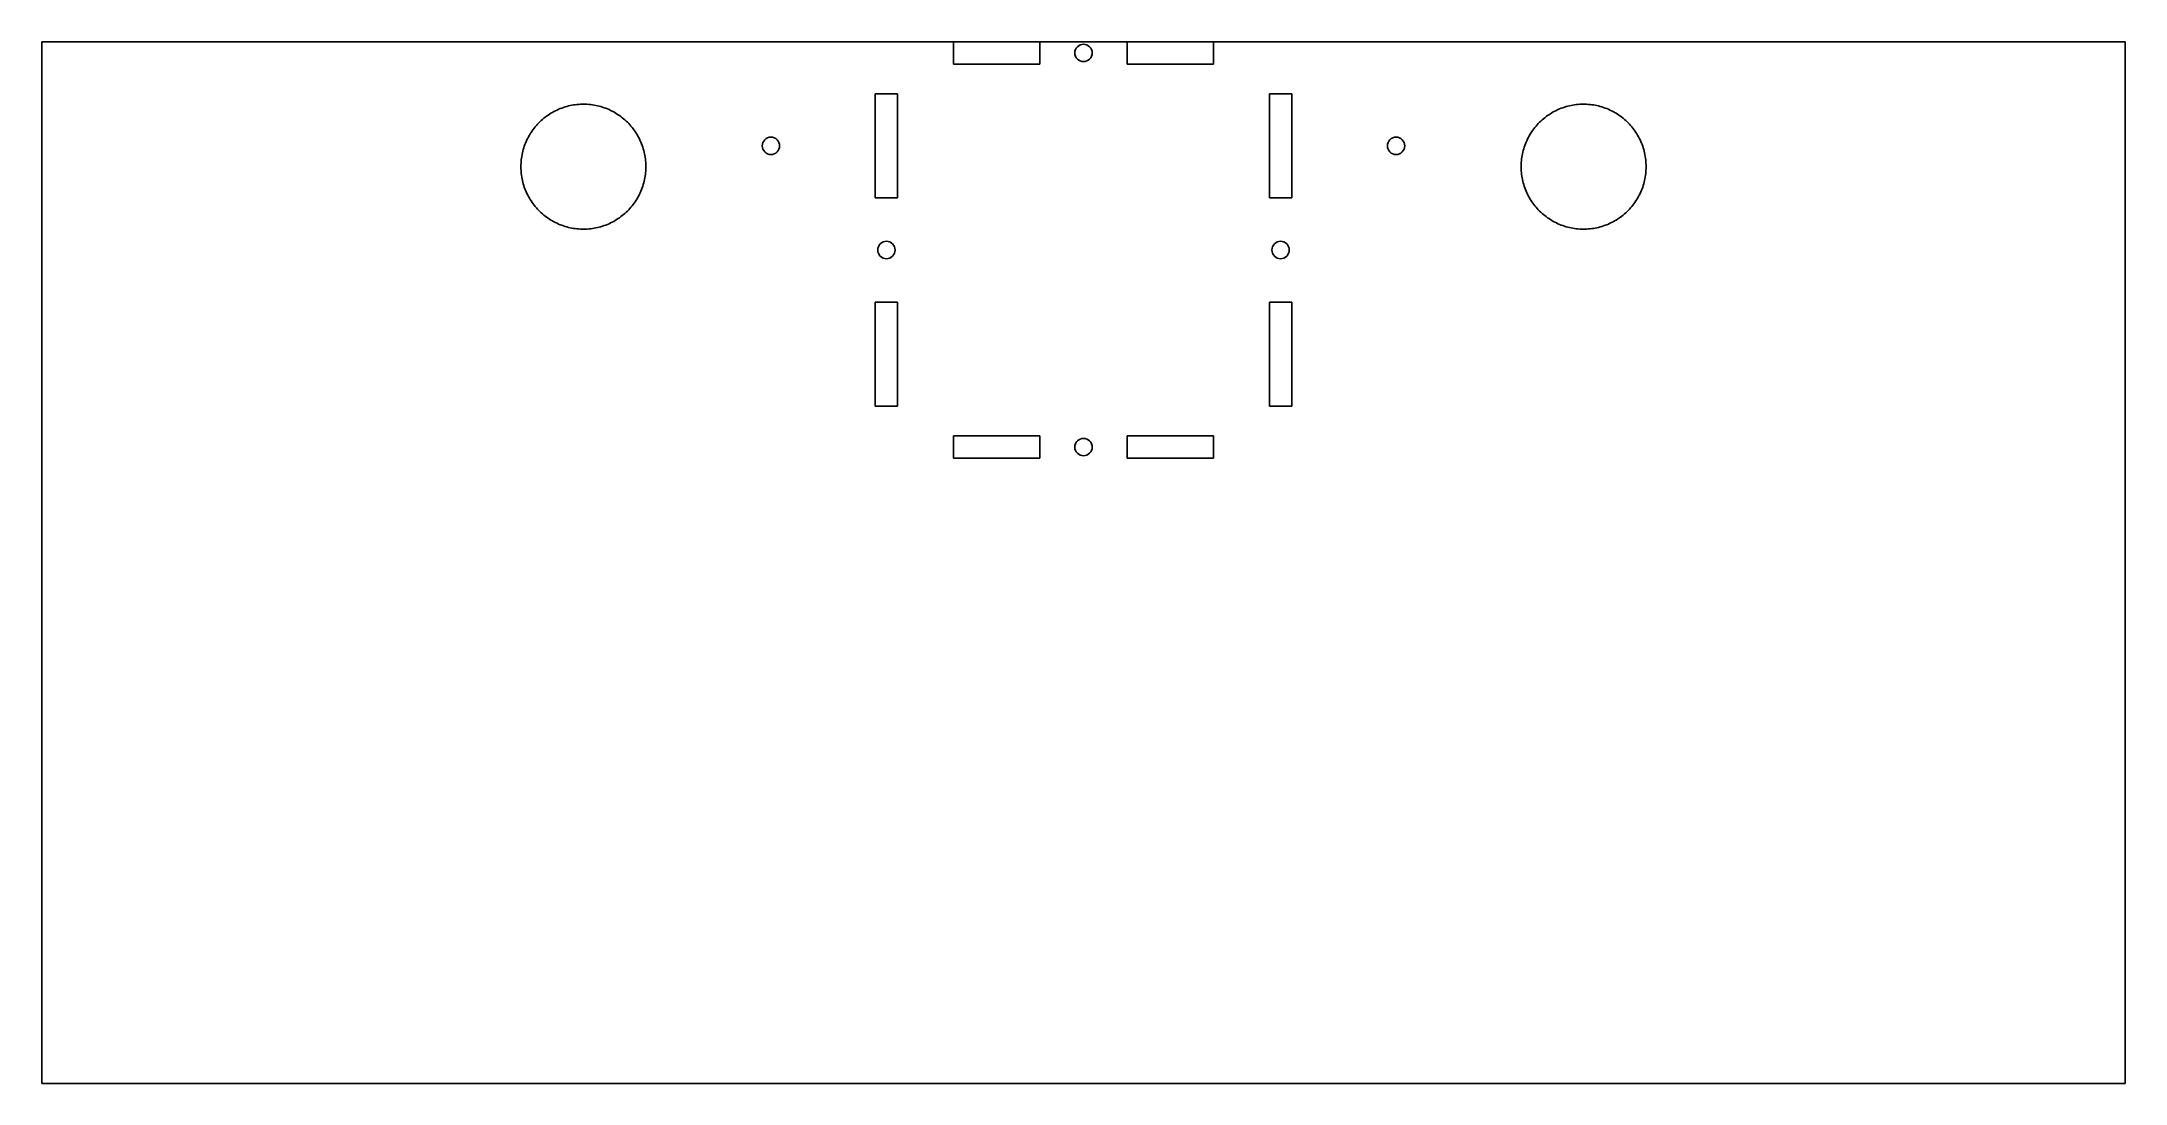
# Model space of a CAD drawing. Header units: metres. Extents: x -300 to 300, y -150 to 150.
import ezdxf

# ---------------------------------------------------------------- set-up
doc = ezdxf.new("R2010")
doc.units = ezdxf.units.M

msp = doc.modelspace()

# ---------------------------------------------------------------- linework, layer by layer
for p, q in [((300, 150), (-300, 150)), ((-300, 150), (-300, -150)), ((300, -150), (300, 150)), ((-37.45, 143.55), (-37.45, 149.95)), ((-37.45, 149.95), (-12.55, 149.95)), ((-12.55, 149.95), (-12.55, 143.55)), ((-2.5, 146.75), (-2.45195, 147.238)), ((-2.45195, 146.262), (-2.5, 146.75)), ((-2.45195, 147.238), (-2.30969, 147.707)), ((-2.30969, 145.793), (-2.45195, 146.262)), ((-2.30969, 147.707), (-2.07866, 148.139)), ((-2.07866, 145.361), (-2.30969, 145.793)), ((-2.07866, 148.139), (-1.76776, 148.518)), ((-1.76776, 144.982), (-2.07866, 145.361)), ((-1.76776, 148.518), (-1.38892, 148.829)), ((-1.38892, 144.671), (-1.76776, 144.982)), ((-1.38892, 148.829), (-0.9567, 149.06)), ((-0.9567, 144.44), (-1.38892, 144.671)), ((-0.9567, 149.06), (-0.48772, 149.202)), ((-0.48772, 144.298), (-0.9567, 144.44)), ((-0.48772, 149.202), (0, 149.25)), ((0, 144.25), (-0.48772, 144.298)), ((0, 149.25), (0.48772, 149.202)), ((0.48772, 144.298), (0, 144.25)), ((0.48772, 149.202), (0.9567, 149.06)), ((0.9567, 144.44), (0.48772, 144.298)), ((0.9567, 149.06), (1.38892, 148.829)), ((1.38892, 144.671), (0.9567, 144.44)), ((1.38892, 148.829), (1.76776, 148.518)), ((1.76776, 144.982), (1.38892, 144.671)), ((1.76776, 148.518), (2.07866, 148.139)), ((2.07866, 145.361), (1.76776, 144.982)), ((2.07866, 148.139), (2.30969, 147.707)), ((2.30969, 145.793), (2.07866, 145.361)), ((2.30969, 147.707), (2.45195, 147.238)), ((2.45195, 146.262), (2.30969, 145.793)), ((2.45195, 147.238), (2.5, 146.75)), ((2.5, 146.75), (2.45195, 146.262)), ((12.55, 143.55), (12.55, 149.95)), ((12.55, 149.95), (37.45, 149.95)), ((37.45, 149.95), (37.45, 143.55)), ((-12.55, 143.55), (-37.45, 143.55)), ((37.45, 143.55), (12.55, 143.55)), ((-144.374, 131.996), (-143.875, 132)), ((-143.875, 132), (-143.377, 131.989)), ((-59.95, 134.95), (-53.55, 134.95)), ((-59.95, 105.05), (-59.95, 134.95)), ((-53.55, 134.95), (-53.55, 105.05)), ((53.55, 134.95), (59.95, 134.95)), ((53.55, 105.05), (53.55, 134.95)), ((59.95, 134.95), (59.95, 105.05)), ((143.377, 131.989), (143.875, 132)), ((143.875, 132), (144.374, 131.996)), ((-157.537, 125.864), (-157.203, 126.234)), ((-157.203, 126.234), (-156.859, 126.595)), ((-156.859, 126.595), (-156.506, 126.946)), ((-156.506, 126.946), (-156.143, 127.287)), ((-156.143, 127.287), (-155.77, 127.618)), ((-155.77, 127.618), (-155.389, 127.939)), ((-155.389, 127.939), (-154.999, 128.249)), ((-154.999, 128.249), (-154.6, 128.548)), ((-154.6, 128.548), (-154.194, 128.835)), ((-154.194, 128.835), (-153.779, 129.112)), ((-153.779, 129.112), (-153.357, 129.377)), ((-153.357, 129.377), (-152.928, 129.63)), ((-152.928, 129.63), (-152.492, 129.871)), ((-152.492, 129.871), (-152.05, 130.1)), ((-152.05, 130.1), (-151.601, 130.316)), ((-151.601, 130.316), (-151.146, 130.521)), ((-151.146, 130.521), (-150.686, 130.712)), ((-150.686, 130.712), (-150.221, 130.891)), ((-150.221, 130.891), (-149.751, 131.056)), ((-149.751, 131.056), (-149.277, 131.209)), ((-149.277, 131.209), (-148.799, 131.348)), ((-148.799, 131.348), (-148.317, 131.475)), ((-148.317, 131.475), (-147.832, 131.587)), ((-147.832, 131.587), (-147.343, 131.687)), ((-147.343, 131.687), (-146.853, 131.773)), ((-146.853, 131.773), (-146.36, 131.845)), ((-146.36, 131.845), (-145.865, 131.903)), ((-145.865, 131.903), (-145.369, 131.948)), ((-145.369, 131.948), (-144.872, 131.979)), ((-144.872, 131.979), (-144.374, 131.996)), ((-143.377, 131.989), (-142.88, 131.965)), ((-142.88, 131.965), (-142.383, 131.927)), ((-142.383, 131.927), (-141.887, 131.876)), ((-141.887, 131.876), (-141.394, 131.81)), ((-141.394, 131.81), (-140.902, 131.731)), ((-140.902, 131.731), (-140.412, 131.639)), ((-140.412, 131.639), (-139.925, 131.533)), ((-139.925, 131.533), (-139.442, 131.413)), ((-139.442, 131.413), (-138.961, 131.28)), ((-138.961, 131.28), (-138.485, 131.134)), ((-138.485, 131.134), (-138.013, 130.975)), ((-138.013, 130.975), (-137.546, 130.803)), ((-137.546, 130.803), (-137.083, 130.618)), ((-137.083, 130.618), (-136.626, 130.42)), ((-136.626, 130.42), (-136.174, 130.21)), ((-136.174, 130.21), (-135.728, 129.987)), ((-135.728, 129.987), (-135.289, 129.752)), ((-135.289, 129.752), (-134.857, 129.505)), ((-134.857, 129.505), (-134.431, 129.246)), ((-134.431, 129.246), (-134.013, 128.975)), ((-134.013, 128.975), (-133.602, 128.693)), ((-133.602, 128.693), (-133.199, 128.4)), ((-133.199, 128.4), (-132.805, 128.095)), ((-132.805, 128.095), (-132.419, 127.78)), ((-132.419, 127.78), (-132.042, 127.454)), ((-132.042, 127.454), (-131.675, 127.118)), ((-131.675, 127.118), (-131.316, 126.772)), ((-131.316, 126.772), (-130.968, 126.416)), ((-130.968, 126.416), (-130.629, 126.051)), ((-130.629, 126.051), (-130.301, 125.676)), ((130.301, 125.676), (130.629, 126.051)), ((130.629, 126.051), (130.968, 126.416)), ((130.968, 126.416), (131.316, 126.772)), ((131.316, 126.772), (131.675, 127.118)), ((131.675, 127.118), (132.042, 127.454)), ((132.042, 127.454), (132.419, 127.78)), ((132.419, 127.78), (132.805, 128.095)), ((132.805, 128.095), (133.199, 128.4)), ((133.199, 128.4), (133.602, 128.693)), ((133.602, 128.693), (134.013, 128.975)), ((134.013, 128.975), (134.431, 129.246)), ((134.431, 129.246), (134.857, 129.505)), ((134.857, 129.505), (135.289, 129.752)), ((135.289, 129.752), (135.728, 129.987)), ((135.728, 129.987), (136.174, 130.21)), ((136.174, 130.21), (136.626, 130.42)), ((136.626, 130.42), (137.083, 130.618)), ((137.083, 130.618), (137.546, 130.803)), ((137.546, 130.803), (138.013, 130.975)), ((138.013, 130.975), (138.485, 131.134)), ((138.485, 131.134), (138.961, 131.28)), ((138.961, 131.28), (139.442, 131.413)), ((139.442, 131.413), (139.925, 131.533)), ((139.925, 131.533), (140.412, 131.639)), ((140.412, 131.639), (140.902, 131.731)), ((140.902, 131.731), (141.394, 131.81)), ((141.394, 131.81), (141.887, 131.876)), ((141.887, 131.876), (142.383, 131.927)), ((142.383, 131.927), (142.88, 131.965)), ((142.88, 131.965), (143.377, 131.989)), ((144.374, 131.996), (144.872, 131.979)), ((144.872, 131.979), (145.369, 131.948)), ((145.369, 131.948), (145.865, 131.903)), ((145.865, 131.903), (146.36, 131.845)), ((146.36, 131.845), (146.853, 131.773)), ((146.853, 131.773), (147.343, 131.687)), ((147.343, 131.687), (147.832, 131.587)), ((147.832, 131.587), (148.317, 131.475)), ((148.317, 131.475), (148.799, 131.348)), ((148.799, 131.348), (149.277, 131.209)), ((149.277, 131.209), (149.751, 131.056)), ((149.751, 131.056), (150.221, 130.891)), ((150.221, 130.891), (150.686, 130.712)), ((150.686, 130.712), (151.146, 130.521)), ((151.146, 130.521), (151.601, 130.316)), ((151.601, 130.316), (152.05, 130.1)), ((152.05, 130.1), (152.492, 129.871)), ((152.492, 129.871), (152.928, 129.63)), ((152.928, 129.63), (153.357, 129.377)), ((153.357, 129.377), (153.779, 129.112)), ((153.779, 129.112), (154.194, 128.835)), ((154.194, 128.835), (154.6, 128.548)), ((154.6, 128.548), (154.999, 128.249)), ((154.999, 128.249), (155.389, 127.939)), ((155.389, 127.939), (155.77, 127.618)), ((155.77, 127.618), (156.143, 127.287)), ((156.143, 127.287), (156.506, 126.946)), ((156.506, 126.946), (156.859, 126.595)), ((156.859, 126.595), (157.203, 126.234)), ((157.203, 126.234), (157.537, 125.864)), ((-161.016, 119.869), (-160.847, 120.338)), ((-160.847, 120.338), (-160.665, 120.802)), ((-160.665, 120.802), (-160.471, 121.261)), ((-160.471, 121.261), (-160.263, 121.714)), ((-160.263, 121.714), (-160.044, 122.161)), ((-160.044, 122.161), (-159.812, 122.602)), ((-159.812, 122.602), (-159.568, 123.036)), ((-159.568, 123.036), (-159.312, 123.463)), ((-159.312, 123.463), (-159.044, 123.883)), ((-159.044, 123.883), (-158.765, 124.296)), ((-158.765, 124.296), (-158.474, 124.701)), ((-158.474, 124.701), (-158.172, 125.097)), ((-158.172, 125.097), (-157.86, 125.485)), ((-157.86, 125.485), (-157.537, 125.864)), ((-130.301, 125.676), (-129.983, 125.292)), ((-129.983, 125.292), (-129.676, 124.9)), ((-129.676, 124.9), (-129.379, 124.499)), ((-129.379, 124.499), (-129.094, 124.091)), ((-129.094, 124.091), (-128.821, 123.674)), ((-128.821, 123.674), (-128.559, 123.251)), ((-128.559, 123.251), (-128.309, 122.82)), ((-128.309, 122.82), (-128.071, 122.382)), ((-128.071, 122.382), (-127.845, 121.938)), ((-127.845, 121.938), (-127.631, 121.488)), ((-127.631, 121.488), (-127.43, 121.032)), ((-127.43, 121.032), (-127.242, 120.571)), ((-127.242, 120.571), (-127.067, 120.104)), ((-127.067, 120.104), (-126.904, 119.633)), ((-92.5, 120), (-92.452, 120.488)), ((-92.452, 119.512), (-92.5, 120)), ((-92.452, 120.488), (-92.3097, 120.957)), ((-92.3097, 120.957), (-92.0787, 121.389)), ((-92.0787, 121.389), (-91.7678, 121.768)), ((-91.7678, 121.768), (-91.3889, 122.079)), ((-91.3889, 122.079), (-90.9567, 122.31)), ((-90.9567, 122.31), (-90.4877, 122.452)), ((-90.4877, 122.452), (-90, 122.5)), ((-90, 122.5), (-89.5123, 122.452)), ((-89.5123, 122.452), (-89.0433, 122.31)), ((-89.0433, 122.31), (-88.6111, 122.079)), ((-88.6111, 122.079), (-88.2322, 121.768)), ((-88.2322, 121.768), (-87.9213, 121.389)), ((-87.9213, 121.389), (-87.6903, 120.957)), ((-87.6903, 120.957), (-87.548, 120.488)), ((-87.548, 120.488), (-87.5, 120)), ((-87.5, 120), (-87.548, 119.512)), ((87.5, 120), (87.548, 120.488)), ((87.548, 119.512), (87.5, 120)), ((87.548, 120.488), (87.6903, 120.957)), ((87.6903, 120.957), (87.9213, 121.389)), ((87.9213, 121.389), (88.2322, 121.768)), ((88.2322, 121.768), (88.6111, 122.079)), ((88.6111, 122.079), (89.0433, 122.31)), ((89.0433, 122.31), (89.5123, 122.452)), ((89.5123, 122.452), (90, 122.5)), ((90, 122.5), (90.4877, 122.452)), ((90.4877, 122.452), (90.9567, 122.31)), ((90.9567, 122.31), (91.3889, 122.079)), ((91.3889, 122.079), (91.7678, 121.768)), ((91.7678, 121.768), (92.0787, 121.389)), ((92.0787, 121.389), (92.3097, 120.957)), ((92.3097, 120.957), (92.452, 120.488)), ((92.452, 120.488), (92.5, 120)), ((92.5, 120), (92.452, 119.512)), ((126.904, 119.633), (127.067, 120.104)), ((127.067, 120.104), (127.242, 120.571)), ((127.242, 120.571), (127.43, 121.032)), ((127.43, 121.032), (127.631, 121.488)), ((127.631, 121.488), (127.845, 121.938)), ((127.845, 121.938), (128.071, 122.382)), ((128.071, 122.382), (128.309, 122.82)), ((128.309, 122.82), (128.559, 123.251)), ((128.559, 123.251), (128.821, 123.674)), ((128.821, 123.674), (129.094, 124.091)), ((129.094, 124.091), (129.379, 124.499)), ((129.379, 124.499), (129.676, 124.9)), ((129.676, 124.9), (129.983, 125.292)), ((129.983, 125.292), (130.301, 125.676)), ((157.537, 125.864), (157.86, 125.485)), ((157.86, 125.485), (158.172, 125.097)), ((158.172, 125.097), (158.474, 124.701)), ((158.474, 124.701), (158.765, 124.296)), ((158.765, 124.296), (159.044, 123.883)), ((159.044, 123.883), (159.312, 123.463)), ((159.312, 123.463), (159.568, 123.036)), ((159.568, 123.036), (159.812, 122.602)), ((159.812, 122.602), (160.044, 122.161)), ((160.044, 122.161), (160.263, 121.714)), ((160.263, 121.714), (160.471, 121.261)), ((160.471, 121.261), (160.665, 120.802)), ((160.665, 120.802), (160.847, 120.338)), ((160.847, 120.338), (161.016, 119.869)), ((-162, 114), (-161.993, 114.498)), ((-161.993, 113.502), (-162, 114)), ((-161.993, 114.498), (-161.972, 114.996)), ((-161.972, 114.996), (-161.938, 115.493)), ((-161.938, 115.493), (-161.89, 115.989)), ((-161.89, 115.989), (-161.828, 116.483)), ((-161.828, 116.483), (-161.752, 116.976)), ((-161.752, 116.976), (-161.663, 117.466)), ((-161.663, 117.466), (-161.561, 117.953)), ((-161.561, 117.953), (-161.444, 118.438)), ((-161.444, 118.438), (-161.315, 118.919)), ((-161.315, 118.919), (-161.172, 119.396)), ((-161.172, 119.396), (-161.016, 119.869)), ((-126.904, 119.633), (-126.755, 119.158)), ((-126.755, 119.158), (-126.619, 118.679)), ((-126.619, 118.679), (-126.496, 118.196)), ((-126.496, 118.196), (-126.386, 117.71)), ((-126.386, 117.71), (-126.291, 117.221)), ((-126.291, 117.221), (-126.208, 116.73)), ((-126.208, 116.73), (-126.139, 116.236)), ((-126.139, 116.236), (-126.084, 115.741)), ((-126.084, 115.741), (-126.043, 115.245)), ((-126.043, 115.245), (-126.016, 114.747)), ((-126.016, 114.747), (-126.002, 114.249)), ((-126.002, 114.249), (-126.002, 113.751)), ((-92.3097, 119.043), (-92.452, 119.512)), ((-92.0787, 118.611), (-92.3097, 119.043)), ((-91.7678, 118.232), (-92.0787, 118.611)), ((-91.3889, 117.921), (-91.7678, 118.232)), ((-90.9567, 117.69), (-91.3889, 117.921)), ((-90.4877, 117.548), (-90.9567, 117.69)), ((-90, 117.5), (-90.4877, 117.548)), ((-89.5123, 117.548), (-90, 117.5)), ((-89.0433, 117.69), (-89.5123, 117.548)), ((-88.6111, 117.921), (-89.0433, 117.69)), ((-88.2322, 118.232), (-88.6111, 117.921)), ((-87.9213, 118.611), (-88.2322, 118.232)), ((-87.6903, 119.043), (-87.9213, 118.611)), ((-87.548, 119.512), (-87.6903, 119.043)), ((87.6903, 119.043), (87.548, 119.512)), ((87.9213, 118.611), (87.6903, 119.043)), ((88.2322, 118.232), (87.9213, 118.611)), ((88.6111, 117.921), (88.2322, 118.232)), ((89.0433, 117.69), (88.6111, 117.921)), ((89.5123, 117.548), (89.0433, 117.69)), ((90, 117.5), (89.5123, 117.548)), ((90.4877, 117.548), (90, 117.5)), ((90.9567, 117.69), (90.4877, 117.548)), ((91.3889, 117.921), (90.9567, 117.69)), ((91.7678, 118.232), (91.3889, 117.921)), ((92.0787, 118.611), (91.7678, 118.232)), ((92.3097, 119.043), (92.0787, 118.611)), ((92.452, 119.512), (92.3097, 119.043)), ((126.002, 114.249), (126.016, 114.747)), ((126.002, 113.751), (126.002, 114.249)), ((126.016, 114.747), (126.043, 115.245)), ((126.043, 115.245), (126.084, 115.741)), ((126.084, 115.741), (126.139, 116.236)), ((126.139, 116.236), (126.208, 116.73)), ((126.208, 116.73), (126.291, 117.221)), ((126.291, 117.221), (126.386, 117.71)), ((126.386, 117.71), (126.496, 118.196)), ((126.496, 118.196), (126.619, 118.679)), ((126.619, 118.679), (126.755, 119.158)), ((126.755, 119.158), (126.904, 119.633)), ((161.016, 119.869), (161.172, 119.396)), ((161.172, 119.396), (161.315, 118.919)), ((161.315, 118.919), (161.444, 118.438)), ((161.444, 118.438), (161.561, 117.953)), ((161.561, 117.953), (161.663, 117.466)), ((161.663, 117.466), (161.752, 116.976)), ((161.752, 116.976), (161.828, 116.483)), ((161.828, 116.483), (161.89, 115.989)), ((161.89, 115.989), (161.938, 115.493)), ((161.938, 115.493), (161.972, 114.996)), ((161.972, 114.996), (161.993, 114.498)), ((161.993, 114.498), (162, 114)), ((162, 114), (161.993, 113.502)), ((-161.972, 113.004), (-161.993, 113.502)), ((-161.938, 112.507), (-161.972, 113.004)), ((-161.89, 112.011), (-161.938, 112.507)), ((-161.828, 111.517), (-161.89, 112.011)), ((-161.752, 111.024), (-161.828, 111.517)), ((-161.663, 110.534), (-161.752, 111.024)), ((-161.561, 110.047), (-161.663, 110.534)), ((-161.444, 109.562), (-161.561, 110.047)), ((-161.315, 109.081), (-161.444, 109.562)), ((-161.172, 108.604), (-161.315, 109.081)), ((-161.016, 108.131), (-161.172, 108.604)), ((-160.847, 107.662), (-161.016, 108.131)), ((-126.904, 108.367), (-127.067, 107.896)), ((-126.755, 108.842), (-126.904, 108.367)), ((-126.619, 109.321), (-126.755, 108.842)), ((-126.496, 109.804), (-126.619, 109.321)), ((-126.386, 110.29), (-126.496, 109.804)), ((-126.291, 110.779), (-126.386, 110.29)), ((-126.208, 111.27), (-126.291, 110.779)), ((-126.139, 111.764), (-126.208, 111.27)), ((-126.084, 112.259), (-126.139, 111.764)), ((-126.043, 112.755), (-126.084, 112.259)), ((-126.016, 113.253), (-126.043, 112.755)), ((-126.002, 113.751), (-126.016, 113.253)), ((126.016, 113.253), (126.002, 113.751)), ((126.043, 112.755), (126.016, 113.253)), ((126.084, 112.259), (126.043, 112.755)), ((126.139, 111.764), (126.084, 112.259)), ((126.208, 111.27), (126.139, 111.764)), ((126.291, 110.779), (126.208, 111.27)), ((126.386, 110.29), (126.291, 110.779)), ((126.496, 109.804), (126.386, 110.29)), ((126.619, 109.321), (126.496, 109.804)), ((126.755, 108.842), (126.619, 109.321)), ((126.904, 108.367), (126.755, 108.842)), ((127.067, 107.896), (126.904, 108.367)), ((161.016, 108.131), (160.847, 107.662)), ((161.172, 108.604), (161.016, 108.131)), ((161.315, 109.081), (161.172, 108.604)), ((161.444, 109.562), (161.315, 109.081)), ((161.561, 110.047), (161.444, 109.562)), ((161.663, 110.534), (161.561, 110.047)), ((161.752, 111.024), (161.663, 110.534)), ((161.828, 111.517), (161.752, 111.024)), ((161.89, 112.011), (161.828, 111.517)), ((161.938, 112.507), (161.89, 112.011)), ((161.972, 113.004), (161.938, 112.507)), ((161.993, 113.502), (161.972, 113.004)), ((-160.665, 107.198), (-160.847, 107.662)), ((-160.471, 106.739), (-160.665, 107.198)), ((-160.263, 106.286), (-160.471, 106.739)), ((-160.044, 105.839), (-160.263, 106.286)), ((-159.812, 105.398), (-160.044, 105.839)), ((-159.568, 104.964), (-159.812, 105.398)), ((-159.312, 104.537), (-159.568, 104.964)), ((-159.044, 104.117), (-159.312, 104.537)), ((-158.765, 103.704), (-159.044, 104.117)), ((-158.474, 103.299), (-158.765, 103.704)), ((-158.172, 102.903), (-158.474, 103.299)), ((-157.86, 102.515), (-158.172, 102.903)), ((-157.537, 102.136), (-157.86, 102.515)), ((-157.203, 101.766), (-157.537, 102.136)), ((-130.301, 102.324), (-130.629, 101.949)), ((-129.983, 102.708), (-130.301, 102.324)), ((-129.676, 103.1), (-129.983, 102.708)), ((-129.379, 103.501), (-129.676, 103.1)), ((-129.094, 103.909), (-129.379, 103.501)), ((-128.821, 104.326), (-129.094, 103.909)), ((-128.559, 104.749), (-128.821, 104.326)), ((-128.309, 105.18), (-128.559, 104.749)), ((-128.071, 105.618), (-128.309, 105.18)), ((-127.845, 106.062), (-128.071, 105.618)), ((-127.631, 106.512), (-127.845, 106.062)), ((-127.43, 106.968), (-127.631, 106.512)), ((-127.242, 107.429), (-127.43, 106.968)), ((-127.067, 107.896), (-127.242, 107.429)), ((-53.55, 105.05), (-59.95, 105.05)), ((59.95, 105.05), (53.55, 105.05)), ((127.242, 107.429), (127.067, 107.896)), ((127.43, 106.968), (127.242, 107.429)), ((127.631, 106.512), (127.43, 106.968)), ((127.845, 106.062), (127.631, 106.512)), ((128.071, 105.618), (127.845, 106.062)), ((128.309, 105.18), (128.071, 105.618)), ((128.559, 104.749), (128.309, 105.18)), ((128.821, 104.326), (128.559, 104.749)), ((129.094, 103.909), (128.821, 104.326)), ((129.379, 103.501), (129.094, 103.909)), ((129.676, 103.1), (129.379, 103.501)), ((129.983, 102.708), (129.676, 103.1)), ((130.301, 102.324), (129.983, 102.708)), ((130.629, 101.949), (130.301, 102.324)), ((157.537, 102.136), (157.203, 101.766)), ((157.86, 102.515), (157.537, 102.136)), ((158.172, 102.903), (157.86, 102.515)), ((158.474, 103.299), (158.172, 102.903)), ((158.765, 103.704), (158.474, 103.299)), ((159.044, 104.117), (158.765, 103.704)), ((159.312, 104.537), (159.044, 104.117)), ((159.568, 104.964), (159.312, 104.537)), ((159.812, 105.398), (159.568, 104.964)), ((160.044, 105.839), (159.812, 105.398)), ((160.263, 106.286), (160.044, 105.839)), ((160.471, 106.739), (160.263, 106.286)), ((160.665, 107.198), (160.471, 106.739)), ((160.847, 107.662), (160.665, 107.198)), ((-156.859, 101.405), (-157.203, 101.766)), ((-156.506, 101.054), (-156.859, 101.405)), ((-156.143, 100.713), (-156.506, 101.054)), ((-155.77, 100.382), (-156.143, 100.713)), ((-155.389, 100.061), (-155.77, 100.382)), ((-154.999, 99.7513), (-155.389, 100.061)), ((-154.6, 99.4523), (-154.999, 99.7513)), ((-154.194, 99.1646), (-154.6, 99.4523)), ((-153.779, 98.8881), (-154.194, 99.1646)), ((-153.357, 98.6233), (-153.779, 98.8881)), ((-152.928, 98.3702), (-153.357, 98.6233)), ((-152.492, 98.1291), (-152.928, 98.3702)), ((-152.05, 97.9001), (-152.492, 98.1291)), ((-151.601, 97.6835), (-152.05, 97.9001)), ((-151.146, 97.4794), (-151.601, 97.6835)), ((-150.686, 97.288), (-151.146, 97.4794)), ((-150.221, 97.1093), (-150.686, 97.288)), ((-149.751, 96.9436), (-150.221, 97.1093)), ((-149.277, 96.791), (-149.751, 96.9436)), ((-148.799, 96.6515), (-149.277, 96.791)), ((-148.317, 96.5253), (-148.799, 96.6515)), ((-147.832, 96.4126), (-148.317, 96.5253)), ((-147.343, 96.3132), (-147.832, 96.4126)), ((-146.853, 96.2275), (-147.343, 96.3132)), ((-146.36, 96.1553), (-146.853, 96.2275)), ((-145.865, 96.0969), (-146.36, 96.1553)), ((-145.369, 96.0521), (-145.865, 96.0969)), ((-144.872, 96.0211), (-145.369, 96.0521)), ((-144.374, 96.0039), (-144.872, 96.0211)), ((-143.875, 96.0004), (-144.374, 96.0039)), ((-143.377, 96.0108), (-143.875, 96.0004)), ((-142.88, 96.0349), (-143.377, 96.0108)), ((-142.383, 96.0728), (-142.88, 96.0349)), ((-141.887, 96.1244), (-142.383, 96.0728)), ((-141.394, 96.1897), (-141.887, 96.1244)), ((-140.902, 96.2687), (-141.394, 96.1897)), ((-140.412, 96.3612), (-140.902, 96.2687)), ((-139.925, 96.4673), (-140.412, 96.3612)), ((-139.442, 96.5868), (-139.925, 96.4673)), ((-138.961, 96.7196), (-139.442, 96.5868)), ((-138.485, 96.8656), (-138.961, 96.7196)), ((-138.013, 97.0248), (-138.485, 96.8656)), ((-137.546, 97.197), (-138.013, 97.0248)), ((-137.083, 97.3821), (-137.546, 97.197)), ((-136.626, 97.5799), (-137.083, 97.3821)), ((-136.174, 97.7903), (-136.626, 97.5799)), ((-135.728, 98.0131), (-136.174, 97.7903)), ((-135.289, 98.2481), (-135.728, 98.0131)), ((-134.857, 98.4952), (-135.289, 98.2481)), ((-134.431, 98.7542), (-134.857, 98.4952)), ((-134.013, 99.0249), (-134.431, 98.7542)), ((-133.602, 99.307), (-134.013, 99.0249)), ((-133.199, 99.6004), (-133.602, 99.307)), ((-132.805, 99.9049), (-133.199, 99.6004)), ((-132.419, 100.22), (-132.805, 99.9049)), ((-132.042, 100.546), (-132.419, 100.22)), ((-131.675, 100.882), (-132.042, 100.546)), ((-131.316, 101.228), (-131.675, 100.882)), ((-130.968, 101.584), (-131.316, 101.228)), ((-130.629, 101.949), (-130.968, 101.584)), ((130.968, 101.584), (130.629, 101.949)), ((131.316, 101.228), (130.968, 101.584)), ((131.675, 100.882), (131.316, 101.228)), ((132.042, 100.546), (131.675, 100.882)), ((132.419, 100.22), (132.042, 100.546)), ((132.805, 99.9049), (132.419, 100.22)), ((133.199, 99.6004), (132.805, 99.9049)), ((133.602, 99.307), (133.199, 99.6004)), ((134.013, 99.0249), (133.602, 99.307)), ((134.431, 98.7542), (134.013, 99.0249)), ((134.857, 98.4952), (134.431, 98.7542)), ((135.289, 98.2481), (134.857, 98.4952)), ((135.728, 98.0131), (135.289, 98.2481)), ((136.174, 97.7903), (135.728, 98.0131)), ((136.626, 97.5799), (136.174, 97.7903)), ((137.083, 97.3821), (136.626, 97.5799)), ((137.546, 97.197), (137.083, 97.3821)), ((138.013, 97.0248), (137.546, 97.197)), ((138.485, 96.8656), (138.013, 97.0248)), ((138.961, 96.7196), (138.485, 96.8656)), ((139.442, 96.5868), (138.961, 96.7196)), ((139.925, 96.4673), (139.442, 96.5868)), ((140.412, 96.3612), (139.925, 96.4673)), ((140.902, 96.2687), (140.412, 96.3612)), ((141.394, 96.1897), (140.902, 96.2687)), ((141.887, 96.1244), (141.394, 96.1897)), ((142.383, 96.0728), (141.887, 96.1244)), ((142.88, 96.0349), (142.383, 96.0728)), ((143.377, 96.0108), (142.88, 96.0349)), ((143.875, 96.0004), (143.377, 96.0108)), ((144.374, 96.0039), (143.875, 96.0004)), ((144.872, 96.0211), (144.374, 96.0039)), ((145.369, 96.0521), (144.872, 96.0211)), ((145.865, 96.0969), (145.369, 96.0521)), ((146.36, 96.1553), (145.865, 96.0969)), ((146.853, 96.2275), (146.36, 96.1553)), ((147.343, 96.3132), (146.853, 96.2275)), ((147.832, 96.4126), (147.343, 96.3132)), ((148.317, 96.5253), (147.832, 96.4126)), ((148.799, 96.6515), (148.317, 96.5253)), ((149.277, 96.791), (148.799, 96.6515)), ((149.751, 96.9436), (149.277, 96.791)), ((150.221, 97.1093), (149.751, 96.9436)), ((150.686, 97.288), (150.221, 97.1093)), ((151.146, 97.4794), (150.686, 97.288)), ((151.601, 97.6835), (151.146, 97.4794)), ((152.05, 97.9001), (151.601, 97.6835)), ((152.492, 98.1291), (152.05, 97.9001)), ((152.928, 98.3702), (152.492, 98.1291)), ((153.357, 98.6233), (152.928, 98.3702)), ((153.779, 98.8881), (153.357, 98.6233)), ((154.194, 99.1646), (153.779, 98.8881)), ((154.6, 99.4523), (154.194, 99.1646)), ((154.999, 99.7513), (154.6, 99.4523)), ((155.389, 100.061), (154.999, 99.7513)), ((155.77, 100.382), (155.389, 100.061)), ((156.143, 100.713), (155.77, 100.382)), ((156.506, 101.054), (156.143, 100.713)), ((156.859, 101.405), (156.506, 101.054)), ((157.203, 101.766), (156.859, 101.405)), ((-59.25, 90), (-59.202, 90.4877)), ((-59.202, 89.5123), (-59.25, 90)), ((-59.202, 90.4877), (-59.0597, 90.9567)), ((-59.0597, 90.9567), (-58.8287, 91.3889)), ((-58.8287, 91.3889), (-58.5178, 91.7678)), ((-58.5178, 91.7678), (-58.1389, 92.0787)), ((-58.1389, 92.0787), (-57.7067, 92.3097)), ((-57.7067, 92.3097), (-57.2377, 92.452)), ((-57.2377, 92.452), (-56.75, 92.5)), ((-56.75, 92.5), (-56.2623, 92.452)), ((-56.2623, 92.452), (-55.7933, 92.3097)), ((-55.7933, 92.3097), (-55.3611, 92.0787)), ((-55.3611, 92.0787), (-54.9822, 91.7678)), ((-54.9822, 91.7678), (-54.6713, 91.3889)), ((-54.6713, 91.3889), (-54.4403, 90.9567)), ((-54.4403, 90.9567), (-54.298, 90.4877)), ((-54.298, 90.4877), (-54.25, 90)), ((-54.25, 90), (-54.298, 89.5123)), ((54.25, 90), (54.298, 90.4877)), ((54.298, 89.5123), (54.25, 90)), ((54.298, 90.4877), (54.4403, 90.9567)), ((54.4403, 90.9567), (54.6713, 91.3889)), ((54.6713, 91.3889), (54.9822, 91.7678)), ((54.9822, 91.7678), (55.3611, 92.0787)), ((55.3611, 92.0787), (55.7933, 92.3097)), ((55.7933, 92.3097), (56.2623, 92.452)), ((56.2623, 92.452), (56.75, 92.5)), ((56.75, 92.5), (57.2377, 92.452)), ((57.2377, 92.452), (57.7067, 92.3097)), ((57.7067, 92.3097), (58.1389, 92.0787)), ((58.1389, 92.0787), (58.5178, 91.7678)), ((58.5178, 91.7678), (58.8287, 91.3889)), ((58.8287, 91.3889), (59.0597, 90.9567)), ((59.0597, 90.9567), (59.202, 90.4877)), ((59.202, 90.4877), (59.25, 90)), ((59.25, 90), (59.202, 89.5123)), ((-59.0597, 89.0433), (-59.202, 89.5123)), ((-58.8287, 88.6111), (-59.0597, 89.0433)), ((-58.5178, 88.2322), (-58.8287, 88.6111)), ((-58.1389, 87.9213), (-58.5178, 88.2322)), ((-57.7067, 87.6903), (-58.1389, 87.9213)), ((-57.2377, 87.548), (-57.7067, 87.6903)), ((-56.75, 87.5), (-57.2377, 87.548)), ((-56.2623, 87.548), (-56.75, 87.5)), ((-55.7933, 87.6903), (-56.2623, 87.548)), ((-55.3611, 87.9213), (-55.7933, 87.6903)), ((-54.9822, 88.2322), (-55.3611, 87.9213)), ((-54.6713, 88.6111), (-54.9822, 88.2322)), ((-54.4403, 89.0433), (-54.6713, 88.6111)), ((-54.298, 89.5123), (-54.4403, 89.0433)), ((54.4403, 89.0433), (54.298, 89.5123)), ((54.6713, 88.6111), (54.4403, 89.0433)), ((54.9822, 88.2322), (54.6713, 88.6111)), ((55.3611, 87.9213), (54.9822, 88.2322)), ((55.7933, 87.6903), (55.3611, 87.9213)), ((56.2623, 87.548), (55.7933, 87.6903)), ((56.75, 87.5), (56.2623, 87.548)), ((57.2377, 87.548), (56.75, 87.5)), ((57.7067, 87.6903), (57.2377, 87.548)), ((58.1389, 87.9213), (57.7067, 87.6903)), ((58.5178, 88.2322), (58.1389, 87.9213)), ((58.8287, 88.6111), (58.5178, 88.2322)), ((59.0597, 89.0433), (58.8287, 88.6111)), ((59.202, 89.5123), (59.0597, 89.0433)), ((-59.95, 45.05), (-59.95, 74.95)), ((-59.95, 74.95), (-53.55, 74.95)), ((-53.55, 74.95), (-53.55, 45.05)), ((53.55, 45.05), (53.55, 74.95)), ((53.55, 74.95), (59.95, 74.95)), ((59.95, 74.95), (59.95, 45.05)), ((-53.55, 45.05), (-59.95, 45.05)), ((59.95, 45.05), (53.55, 45.05)), ((-37.45, 30.05), (-37.45, 36.45)), ((-37.45, 36.45), (-12.55, 36.45)), ((-12.55, 36.45), (-12.55, 30.05)), ((12.55, 30.05), (12.55, 36.45)), ((12.55, 36.45), (37.45, 36.45)), ((37.45, 36.45), (37.45, 30.05)), ((-12.55, 30.05), (-37.45, 30.05)), ((-2.5, 33.25), (-2.45195, 33.7377)), ((-2.45195, 32.7623), (-2.5, 33.25)), ((-2.45195, 33.7377), (-2.30969, 34.2067)), ((-2.30969, 32.2933), (-2.45195, 32.7623)), ((-2.30969, 34.2067), (-2.07866, 34.6389)), ((-2.07866, 31.8611), (-2.30969, 32.2933)), ((-2.07866, 34.6389), (-1.76776, 35.0178)), ((-1.76776, 31.4822), (-2.07866, 31.8611)), ((-1.76776, 35.0178), (-1.38892, 35.3287)), ((-1.38892, 31.1713), (-1.76776, 31.4822)), ((-1.38892, 35.3287), (-0.9567, 35.5597)), ((-0.9567, 30.9403), (-1.38892, 31.1713)), ((-0.9567, 35.5597), (-0.48772, 35.702)), ((-0.48772, 30.798), (-0.9567, 30.9403)), ((-0.48772, 35.702), (0, 35.75)), ((0, 30.75), (-0.48772, 30.798)), ((0, 35.75), (0.48772, 35.702)), ((0.48772, 30.798), (0, 30.75)), ((0.48772, 35.702), (0.9567, 35.5597)), ((0.9567, 30.9403), (0.48772, 30.798)), ((0.9567, 35.5597), (1.38892, 35.3287)), ((1.38892, 31.1713), (0.9567, 30.9403)), ((1.38892, 35.3287), (1.76776, 35.0178)), ((1.76776, 31.4822), (1.38892, 31.1713)), ((1.76776, 35.0178), (2.07866, 34.6389)), ((2.07866, 31.8611), (1.76776, 31.4822)), ((2.07866, 34.6389), (2.30969, 34.2067)), ((2.30969, 32.2933), (2.07866, 31.8611)), ((2.30969, 34.2067), (2.45195, 33.7377)), ((2.45195, 32.7623), (2.30969, 32.2933)), ((2.45195, 33.7377), (2.5, 33.25)), ((2.5, 33.25), (2.45195, 32.7623)), ((37.45, 30.05), (12.55, 30.05)), ((-300, -150), (300, -150))]:
    msp.add_line(p, q)

doc.saveas('drawing.dxf')
